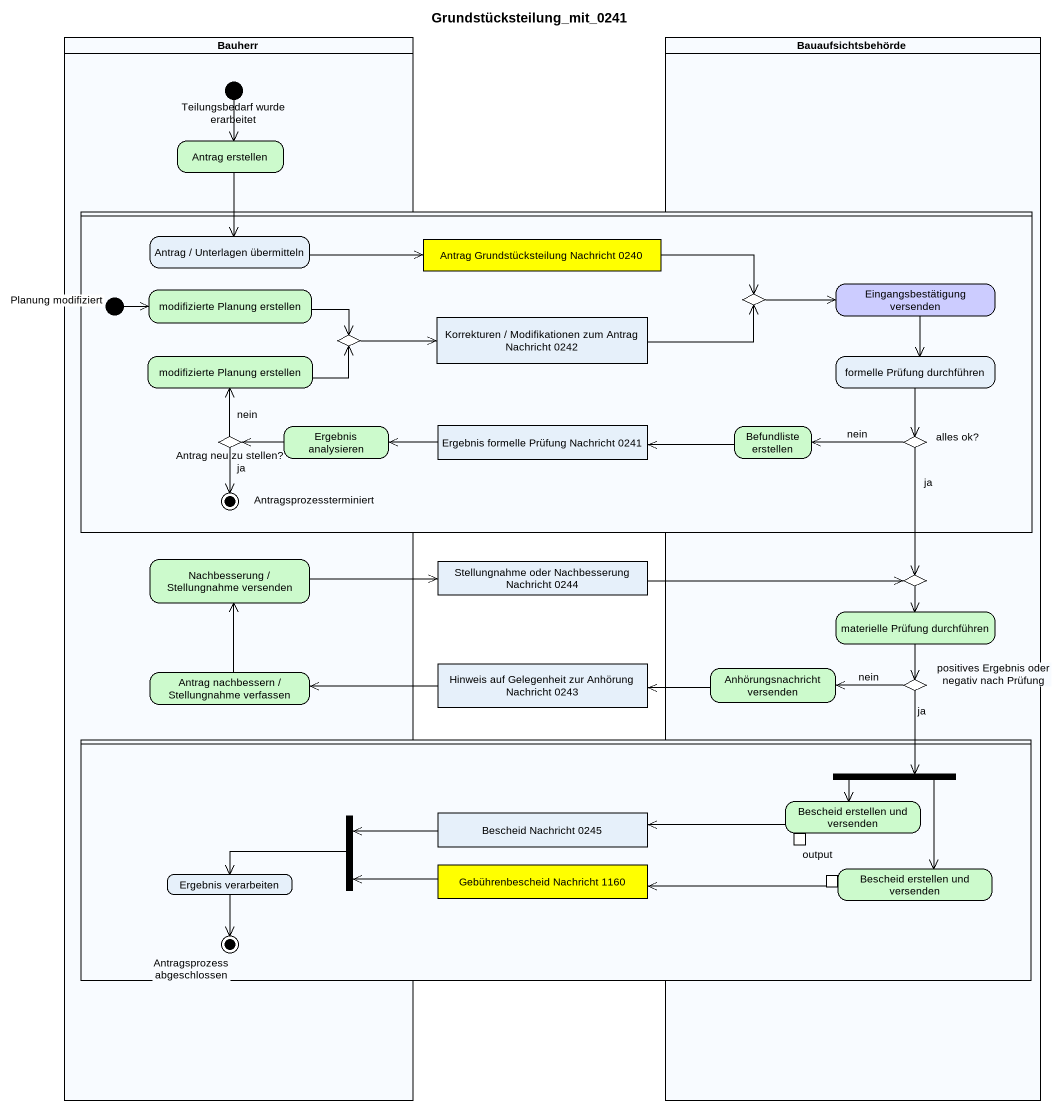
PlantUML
@startuml
title Grundstücksteilung_mit_0241
hide empty description
state Bauherr <<partition>> {
  state "Teilungsbedarf wurde erarbeitet" as Teilungsbedarf_wurde <<start>>
  state "Antrag erstellen" as Antrag_erstellen #CCFACC
  state "Nachbesserung / Stellungnahme versenden" as Nachbesserung_Stellungnahme #CCFACC
  state "Antrag nachbessern / Stellungnahme verfassen" as Antrag_nachbessern #CCFACC
}
state Bauaufsichtsbehörde <<partition>> {
  state choice3 <<choice>>
  state "materielle Prüfung durchführen" as materielle_Prüfung #CCFACC
  state "Anhörungsnachricht versenden" as Anhörungsnachricht_versenden #CCFACC
  state "positives Ergebnis oder negativ nach Prüfung" as positives_Ergebnis_oder <<choice>>
}
state " " as lane1 <<partition>> {
  state "Antrag / Unterlagen übermitteln" as Antrag_Unterlagen
  state "Antrag Grundstücksteilung Nachricht 0240" as Antrag_Grundstücksteilung <<object>> #FFFF00
  state "modifizierte Planung erstellen" as modifizierte_Planung #CCFACC
  state choice1 <<choice>>
  state "Eingangsbestätigung versenden" as Eingangsbestätigung #CCCCFF
  state "Planung modifiziert" as Planung_modifiziert <<start>>
  state choice2 <<choice>>
  state "Korrekturen / Modifikationen zum Antrag Nachricht 0242" as Korrekturen_Modifikationen <<object>>
  state "modifizierte Planung erstellen" as modifizierte_Planung_2 #CCFACC
  state "formelle Prüfung durchführen" as formelle_Prüfung_durchführen
  state "Ergebnis analysieren" as Ergebnis_analysieren #CCFACC
  state "Ergebnis formelle Prüfung Nachricht 0241" as Ergebnis_formelle_Prüfung <<object>>
  state "Befundliste erstellen" as Befundliste_erstellen #CCFACC
  state "Antrag neu zu stellen?" as Antrag_neu_zu_stellen <<choice>>
  state "alles ok?" as alles_ok <<choice>>
  state Antragsprozessterminiert <<end>>
}
state "Stellungnahme oder Nachbesserung Nachricht 0244" as Stellungnahme_oder <<object>>
state "Hinweis auf Gelegenheit zur Anhörung Nachricht 0243" as Hinweis_auf_Gelegenheit_zur <<object>>
state " " as lane2 <<partition>> {
  state fork1 <<fork>>
  state fork2 <<join>>
  state "Bescheid Nachricht 0245" as Bescheid_Nachricht_0245 <<object>>
  state "Bescheid erstellen und versenden" as Bescheid_erstellen_und #CCFACC {
    state output <<outputPin>>
  }
  state "Gebührenbescheid Nachricht 1160" as Gebührenbescheid_Nachricht <<object>> #FFFF00
  state "Ergebnis verarbeiten" as Ergebnis_verarbeiten
  state "Bescheid erstellen und versenden" as Bescheid_erstellen_und_2 #CCFACC {
    state pin1 <<outputPin>>
  }
  state "Antragsprozess abgeschlossen" as Antragsprozess_abgeschlossen <<end>>
}
Teilungsbedarf_wurde --> Antrag_erstellen
Antrag_erstellen --> Antrag_Unterlagen
Antrag_Unterlagen -right-> Antrag_Grundstücksteilung
Antrag_Grundstücksteilung -right-> choice1
modifizierte_Planung -right-> choice2
choice1 -right-> Eingangsbestätigung
Eingangsbestätigung --> formelle_Prüfung_durchführen
Planung_modifiziert -right-> modifizierte_Planung
choice2 -right-> Korrekturen_Modifikationen
Korrekturen_Modifikationen -right-> choice1
modifizierte_Planung_2 -right-> choice2
formelle_Prüfung_durchführen --> alles_ok
Ergebnis_analysieren -left-> Antrag_neu_zu_stellen
Ergebnis_formelle_Prüfung -left-> Ergebnis_analysieren
Befundliste_erstellen -left-> Ergebnis_formelle_Prüfung
Antrag_neu_zu_stellen -up-> modifizierte_Planung_2 : nein
Antrag_neu_zu_stellen --> Antragsprozessterminiert : ja
alles_ok -left-> Befundliste_erstellen : nein
alles_ok --> choice3 : ja
Nachbesserung_Stellungnahme -right-> Stellungnahme_oder
Stellungnahme_oder -right-> choice3
choice3 --> materielle_Prüfung
materielle_Prüfung --> positives_Ergebnis_oder
Antrag_nachbessern -up-> Nachbesserung_Stellungnahme
Hinweis_auf_Gelegenheit_zur -left-> Antrag_nachbessern
Anhörungsnachricht_versenden -left-> Hinweis_auf_Gelegenheit_zur
positives_Ergebnis_oder -left-> Anhörungsnachricht_versenden : nein
positives_Ergebnis_oder --> fork1 : ja
fork1 --> Bescheid_erstellen_und
fork1 --> Bescheid_erstellen_und_2
fork2 -left-> Ergebnis_verarbeiten
Bescheid_Nachricht_0245 -left-> fork2
Bescheid_erstellen_und -left-> Bescheid_Nachricht_0245
Gebührenbescheid_Nachricht -left-> fork2
Ergebnis_verarbeiten --> Antragsprozess_abgeschlossen
Bescheid_erstellen_und_2 -left-> Gebührenbescheid_Nachricht
@enduml
